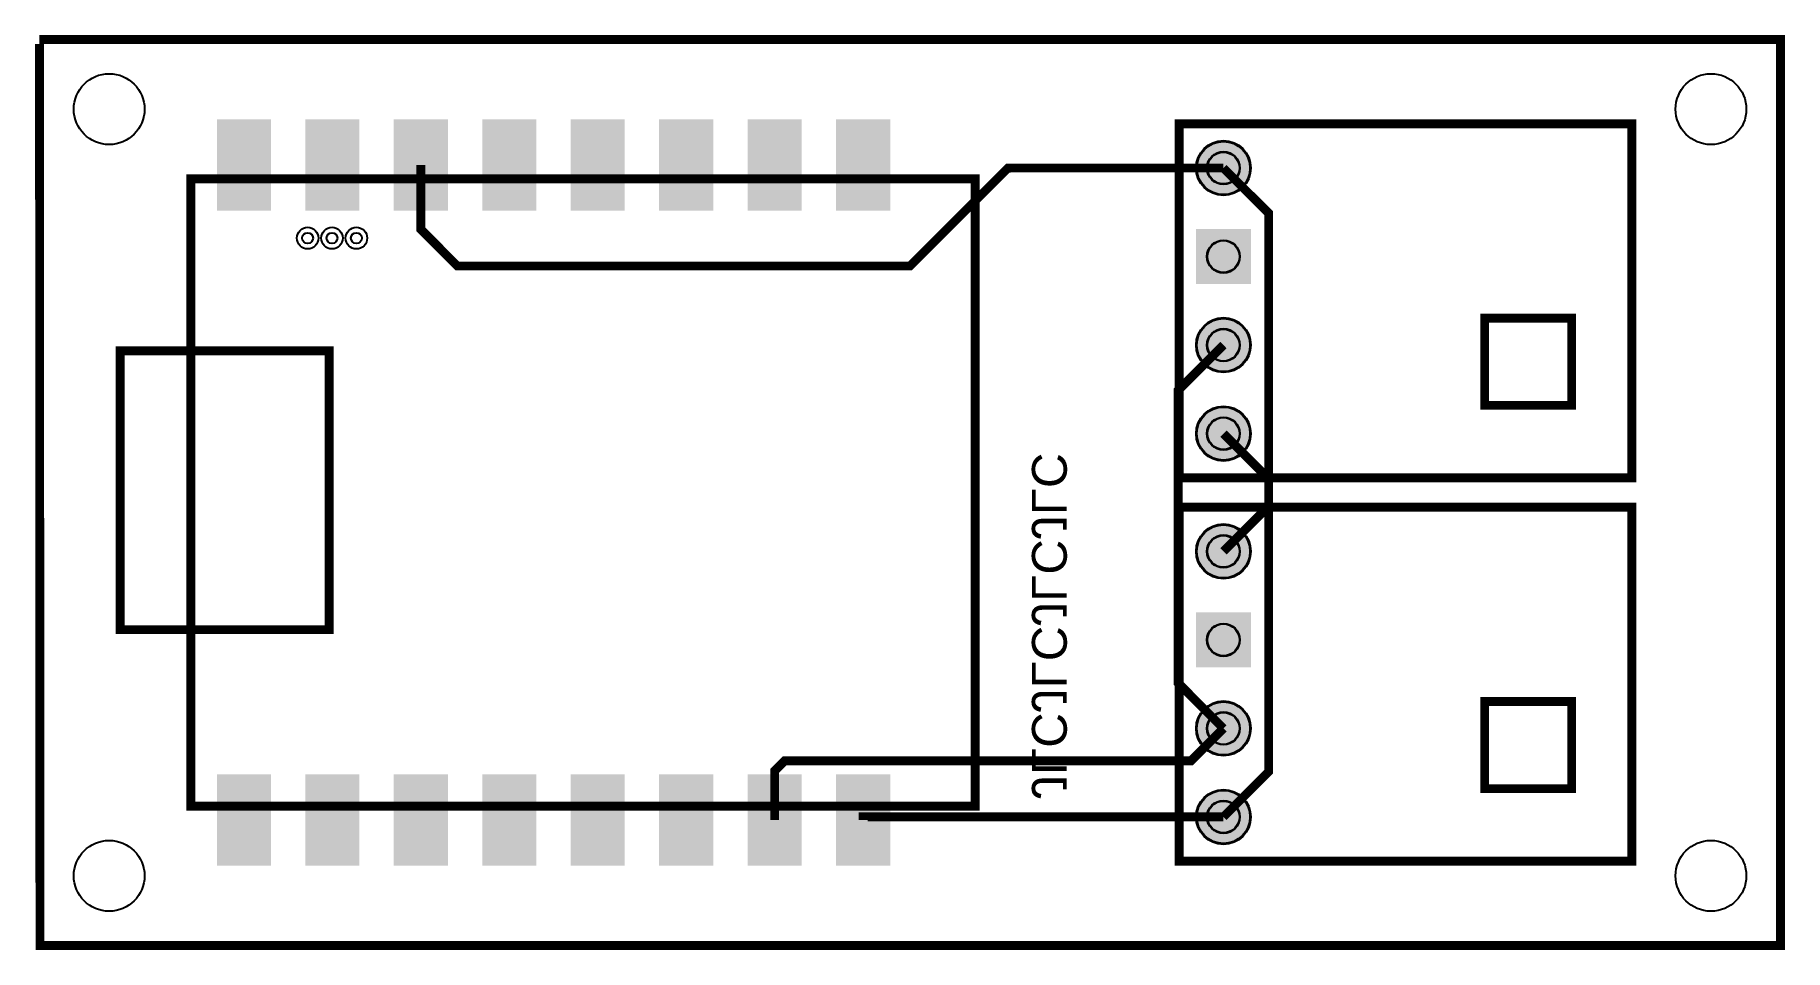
# Model space of a CAD drawing. Header units: millimetres. Extents: x -0.1 to 50.1, y -0.1 to 26.1.
import ezdxf

# ---------------------------------------------------------------- set-up
doc = ezdxf.new("R2010")
doc.units = ezdxf.units.MM
for name, color, linetype, true_color in [('BoardOutLine', 7, 'Continuous', 0xff00ff), ('BottomLayer', 7, 'Continuous', 0x0000ff), ('BottomSolderMaskLayer', 7, 'Continuous', 0xaa00ff), ('Hole', 7, 'Continuous', 0x222222), ('Multi-Layer', 7, 'Continuous', 0xc0c0c0), ('TopLayer', 7, 'Continuous', 0xff0000), ('TopPasteMaskLayer', 7, 'Continuous', 0x808080), ('TopSilkLayer', 7, 'Continuous', 0xffcc00), ('TopSolderMaskLayer', 7, 'Continuous', 0x800080)]:
    doc.layers.add(name, color=color, linetype=linetype, true_color=true_color)
doc.styles.get("Standard").update_dxf_attribs({"font": 'arial.ttf'})

msp = doc.modelspace()

# ---------------------------------------------------------------- hatches: boundary and pattern name
at = {"layer": 'BottomSolderMaskLayer'}
for points in [[(33.21259842519685, 22.309880619761202, 1), (34.78740157480315, 22.309880619761202, 1)], [(34.78742782152244, 20.557329607992415), (34.78742782152244, 18.982526458386133), (33.212624671916046, 18.982526458386133), (33.212624671916046, 20.557329607992415)], [(33.21259842519685, 17.229870459740823, 1), (34.78740157480315, 17.229870459740823, 1)], [(33.21259842519685, 14.68986537973069, 1), (34.78740157480315, 14.68986537973069, 1)], [(33.21259842519685, 11.309880619761202, 1), (34.78740157480315, 11.309880619761202, 1)], [(34.78742782152244, 9.557329607992529), (34.78742782152244, 7.982526458386246), (33.212624671916046, 7.982526458386246), (33.212624671916046, 9.557329607992529)], [(33.21259842519685, 6.229870459740937, 1), (34.78740157480315, 6.229870459740937, 1)], [(33.21259842519685, 3.6898653797306906, 1), (34.78740157480315, 3.6898653797306906, 1)]]:
    msp.add_hatch(color=256, dxfattribs=at).paths.add_polyline_path(points)
at = {"layer": 'Multi-Layer'}
for points in [[(33.23799847599695, 22.309880619761202, 1), (34.76200152400305, 22.309880619761202, 1)], [(34.762026924054, 20.531927863855685), (34.762026924054, 19.007924815849492), (33.23802387604792, 19.007924815849492), (33.23802387604792, 20.531927863855685)], [(33.23799847599695, 17.229870459740823, 1), (34.76200152400305, 17.229870459740823, 1)], [(33.23799847599695, 14.68986537973069, 1), (34.76200152400305, 14.68986537973069, 1)], [(33.23799847599695, 11.309880619761202, 1), (34.76200152400305, 11.309880619761202, 1)], [(34.762026924054, 9.531927863855685), (34.762026924054, 8.007924815849606), (33.23802387604792, 8.007924815849606), (33.23802387604792, 9.531927863855685)], [(33.23799847599695, 6.229870459740937, 1), (34.76200152400305, 6.229870459740937, 1)], [(33.23799847599695, 3.6898653797306906, 1), (34.76200152400305, 3.6898653797306906, 1)]]:
    msp.add_hatch(color=256, dxfattribs=at).paths.add_polyline_path(points)
at = {"layer": 'TopLayer'}
for points in [[(5.109982219964422, 21.128016256032538), (5.109982219964422, 23.66802133604267), (6.633985267970502, 23.66802133604267), (6.633985267970502, 21.128016256032538)], [(7.649987299974555, 21.128016256032538), (7.649987299974555, 23.66802133604267), (9.173990347980634, 23.66802133604267), (9.173990347980634, 21.128016256032538)], [(10.189992379984687, 21.128016256032538), (10.189992379984687, 23.66802133604267), (11.713995427990767, 23.66802133604267), (11.713995427990767, 21.128016256032538)], [(12.72999745999482, 21.128016256032538), (12.72999745999482, 23.66802133604267), (14.254000508001127, 23.66802133604267), (14.254000508001127, 21.128016256032538)], [(15.27000254000518, 21.128016256032538), (15.27000254000518, 23.66802133604267), (16.79400558801126, 23.66802133604267), (16.79400558801126, 21.128016256032538)], [(17.810007620015313, 21.128016256032538), (17.810007620015313, 23.66802133604267), (19.334010668021392, 23.66802133604267), (19.334010668021392, 21.128016256032538)], [(20.350012700025445, 21.128016256032538), (20.350012700025445, 23.66802133604267), (21.874015748031525, 23.66802133604267), (21.874015748031525, 21.128016256032538)], [(22.890017780035578, 21.128016256032538), (22.890017780035578, 23.66802133604267), (24.414020828041885, 23.66802133604267), (24.414020828041885, 21.128016256032538)], [(5.109982219964422, 2.3319786639573294), (5.109982219964422, 4.871983743967462), (6.633985267970502, 4.871983743967462), (6.633985267970502, 2.3319786639573294)], [(7.649987299974555, 2.3319786639573294), (7.649987299974555, 4.871983743967462), (9.173990347980634, 4.871983743967462), (9.173990347980634, 2.3319786639573294)], [(10.189992379984687, 2.3319786639573294), (10.189992379984687, 4.871983743967462), (11.713995427990767, 4.871983743967462), (11.713995427990767, 2.3319786639573294)], [(12.72999745999482, 2.3319786639573294), (12.72999745999482, 4.871983743967462), (14.254000508001127, 4.871983743967462), (14.254000508001127, 2.3319786639573294)], [(15.27000254000518, 2.3319786639573294), (15.27000254000518, 4.871983743967462), (16.79400558801126, 4.871983743967462), (16.79400558801126, 2.3319786639573294)], [(17.810007620015313, 2.3319786639573294), (17.810007620015313, 4.871983743967462), (19.334010668021392, 4.871983743967462), (19.334010668021392, 2.3319786639573294)], [(20.350012700025445, 2.3319786639573294), (20.350012700025445, 4.871983743967462), (21.874015748031525, 4.871983743967462), (21.874015748031525, 2.3319786639573294)], [(22.890017780035578, 2.3319786639573294), (22.890017780035578, 4.871983743967462), (24.414020828041885, 4.871983743967462), (24.414020828041885, 2.3319786639573294)]]:
    msp.add_hatch(color=256, dxfattribs=at).paths.add_polyline_path(points)
at = {"layer": 'TopPasteMaskLayer'}
for points in [[(5.109982219964422, 21.128016256032538), (5.109982219964422, 23.66802133604267), (6.633985267970502, 23.66802133604267), (6.633985267970502, 21.128016256032538)], [(7.649987299974555, 21.128016256032538), (7.649987299974555, 23.66802133604267), (9.173990347980634, 23.66802133604267), (9.173990347980634, 21.128016256032538)], [(10.189992379984687, 21.128016256032538), (10.189992379984687, 23.66802133604267), (11.713995427990767, 23.66802133604267), (11.713995427990767, 21.128016256032538)], [(12.72999745999482, 21.128016256032538), (12.72999745999482, 23.66802133604267), (14.254000508001127, 23.66802133604267), (14.254000508001127, 21.128016256032538)], [(15.27000254000518, 21.128016256032538), (15.27000254000518, 23.66802133604267), (16.79400558801126, 23.66802133604267), (16.79400558801126, 21.128016256032538)], [(17.810007620015313, 21.128016256032538), (17.810007620015313, 23.66802133604267), (19.334010668021392, 23.66802133604267), (19.334010668021392, 21.128016256032538)], [(20.350012700025445, 21.128016256032538), (20.350012700025445, 23.66802133604267), (21.874015748031525, 23.66802133604267), (21.874015748031525, 21.128016256032538)], [(22.890017780035578, 21.128016256032538), (22.890017780035578, 23.66802133604267), (24.414020828041885, 23.66802133604267), (24.414020828041885, 21.128016256032538)], [(5.109982219964422, 2.3319786639573294), (5.109982219964422, 4.871983743967462), (6.633985267970502, 4.871983743967462), (6.633985267970502, 2.3319786639573294)], [(7.649987299974555, 2.3319786639573294), (7.649987299974555, 4.871983743967462), (9.173990347980634, 4.871983743967462), (9.173990347980634, 2.3319786639573294)], [(10.189992379984687, 2.3319786639573294), (10.189992379984687, 4.871983743967462), (11.713995427990767, 4.871983743967462), (11.713995427990767, 2.3319786639573294)], [(12.72999745999482, 2.3319786639573294), (12.72999745999482, 4.871983743967462), (14.254000508001127, 4.871983743967462), (14.254000508001127, 2.3319786639573294)], [(15.27000254000518, 2.3319786639573294), (15.27000254000518, 4.871983743967462), (16.79400558801126, 4.871983743967462), (16.79400558801126, 2.3319786639573294)], [(17.810007620015313, 2.3319786639573294), (17.810007620015313, 4.871983743967462), (19.334010668021392, 4.871983743967462), (19.334010668021392, 2.3319786639573294)], [(20.350012700025445, 2.3319786639573294), (20.350012700025445, 4.871983743967462), (21.874015748031525, 4.871983743967462), (21.874015748031525, 2.3319786639573294)], [(22.890017780035578, 2.3319786639573294), (22.890017780035578, 4.871983743967462), (24.414020828041885, 4.871983743967462), (24.414020828041885, 2.3319786639573294)]]:
    msp.add_hatch(color=256, dxfattribs=at).paths.add_polyline_path(points)
at = {"layer": 'TopSolderMaskLayer'}
for points in [[(5.09474218948435, 21.085682838032312), (5.09474218948435, 23.710354754042783), (6.649225298450574, 23.710354754042783), (6.649225298450574, 21.085682838032312)], [(7.634747269494483, 21.085682838032312), (7.634747269494483, 23.710354754042783), (9.189230378460707, 23.710354754042783), (9.189230378460707, 21.085682838032312)], [(10.174752349504615, 21.085682838032312), (10.174752349504615, 23.710354754042783), (11.72923545847084, 23.710354754042783), (11.72923545847084, 21.085682838032312)], [(12.714757429514975, 21.085682838032312), (12.714757429514975, 23.710354754042783), (14.269240538480972, 23.710354754042783), (14.269240538480972, 21.085682838032312)], [(15.254762509525108, 21.085682838032312), (15.254762509525108, 23.710354754042783), (16.80924561849133, 23.710354754042783), (16.80924561849133, 21.085682838032312)], [(17.79476758953524, 21.085682838032312), (17.79476758953524, 23.710354754042783), (19.34925069850169, 23.710354754042783), (19.34925069850169, 21.085682838032312)], [(20.334772669545373, 21.085682838032312), (20.334772669545373, 23.710354754042783), (21.889255778511824, 23.710354754042783), (21.889255778511824, 21.085682838032312)], [(22.874777749555506, 21.085682838032312), (22.874777749555506, 23.710354754042783), (24.429260858521957, 23.710354754042783), (24.429260858521957, 21.085682838032312)], [(33.21259842519685, 22.309880619761202, 1), (34.78740157480315, 22.309880619761202, 1)], [(34.78742782152244, 20.557329607992415), (34.78742782152244, 18.982526458386133), (33.212624671916046, 18.982526458386133), (33.212624671916046, 20.557329607992415)], [(33.21259842519685, 17.229870459740823, 1), (34.78740157480315, 17.229870459740823, 1)], [(33.21259842519685, 14.68986537973069, 1), (34.78740157480315, 14.68986537973069, 1)], [(33.21259842519685, 11.309880619761202, 1), (34.78740157480315, 11.309880619761202, 1)], [(34.78742782152244, 9.557329607992529), (34.78742782152244, 7.982526458386246), (33.212624671916046, 7.982526458386246), (33.212624671916046, 9.557329607992529)], [(33.21259842519685, 6.229870459740937, 1), (34.78740157480315, 6.229870459740937, 1)], [(5.09474218948435, 2.2896452459572174), (5.09474218948435, 4.914317161967574), (6.649225298450574, 4.914317161967574), (6.649225298450574, 2.2896452459572174)], [(7.634747269494483, 2.2896452459572174), (7.634747269494483, 4.914317161967574), (9.189230378460707, 4.914317161967574), (9.189230378460707, 2.2896452459572174)], [(10.174752349504615, 2.2896452459572174), (10.174752349504615, 4.914317161967574), (11.72923545847084, 4.914317161967574), (11.72923545847084, 2.2896452459572174)], [(12.714757429514975, 2.2896452459572174), (12.714757429514975, 4.914317161967574), (14.269240538480972, 4.914317161967574), (14.269240538480972, 2.2896452459572174)], [(15.254762509525108, 2.2896452459572174), (15.254762509525108, 4.914317161967574), (16.80924561849133, 4.914317161967574), (16.80924561849133, 2.2896452459572174)], [(17.79476758953524, 2.2896452459572174), (17.79476758953524, 4.914317161967574), (19.34925069850169, 4.914317161967574), (19.34925069850169, 2.2896452459572174)], [(20.334772669545373, 2.2896452459572174), (20.334772669545373, 4.914317161967574), (21.889255778511824, 4.914317161967574), (21.889255778511824, 2.2896452459572174)], [(22.874777749555506, 2.2896452459572174), (22.874777749555506, 4.914317161967574), (24.429260858521957, 4.914317161967574), (24.429260858521957, 2.2896452459572174)], [(33.21259842519685, 3.6898653797306906, 1), (34.78740157480315, 3.6898653797306906, 1)]]:
    msp.add_hatch(color=256, dxfattribs=at).paths.add_polyline_path(points)

# ---------------------------------------------------------------- linework, layer by layer
at = {"layer": 'BoardOutLine', "const_width": 0.25400050800101603}
msp.add_lwpolyline([(0, 25.999491998984013), (-0.002540005080049923, 25.999491998984013), (50.00000000000023, 25.999491998984013), (50.00000000000023, 0), (0.012700025400135928, 0), (0, 25.999491998984013)], close=True, dxfattribs=at)
at = {"layer": 'BottomLayer', "const_width": 0.25400050800101603}
msp.add_lwpolyline([(34.00050800101599, 14.688849377698716), (35.300990601981084, 13.390906781813442), (35.300990601981084, 4.991109982219996), (34.00050800101599, 3.690627381254785)], dxfattribs=at)
at = {"layer": 'BottomSolderMaskLayer'}
for centre, radius in [((34, 22.309880619761202), 0.7874015748031498), ((34, 22.309956819913623), 0.47244094488188987), ((34.000025400050845, 19.769926339852532), 0.47244094488188987), ((34, 17.229870459740823), 0.7874015748031498), ((34, 17.229946659893244), 0.47244094488188987), ((34, 14.68986537973069), 0.7874015748031498), ((34, 14.689941579883111), 0.47244094488188987), ((34, 11.309880619761202), 0.7874015748031498), ((34, 11.309956819913623), 0.47244094488188987), ((34.000025400050845, 8.769926339852645), 0.47244094488188987), ((34, 6.229870459740937), 0.7874015748031498), ((34, 6.229946659893358), 0.47244094488188987), ((34, 3.6898653797306906), 0.7874015748031498), ((34, 3.689941579883225), 0.47244094488188987)]:
    msp.add_circle(centre, radius, dxfattribs=at)
at = {"layer": 'Hole'}
for centre in [(7.70002540005089, 20.29997459994911), (8.400050800101553, 20.29997459994911), (9.100076200152444, 20.29997459994911)]:
    msp.add_circle(centre, 0.15499110998222, dxfattribs=at)
at = {"layer": 'Multi-Layer'}
for centre, radius in [((2, 23.999999999999886), 1.0160020320040641), ((48, 23.999999999999886), 1.0160020320040641), ((34, 22.309880619761202), 0.7620015240030481), ((34, 22.309956819913623), 0.45720091440182886), ((7.70002540005089, 20.29997459994911), 0.31000762001524007), ((8.400050800101553, 20.29997459994911), 0.31000762001524007), ((9.100076200152444, 20.29997459994911), 0.31000762001524007), ((34.000025400050845, 19.769926339852532), 0.45720091440182886), ((34, 17.229870459740823), 0.7620015240030481), ((34, 17.229946659893244), 0.45720091440182886), ((34, 14.68986537973069), 0.7620015240030481), ((34, 14.689941579883111), 0.45720091440182886), ((34, 11.309880619761202), 0.7620015240030481), ((34, 11.309956819913623), 0.45720091440182886), ((34.000025400050845, 8.769926339852645), 0.45720091440182886), ((34, 6.229870459740937), 0.7620015240030481), ((34, 6.229946659893358), 0.45720091440182886), ((34, 3.6898653797306906), 0.7620015240030481), ((34, 3.689941579883225), 0.45720091440182886), ((2, 1.9999999999998863), 1.0160020320040641), ((48, 1.9999999999998863), 1.0160020320040641)]:
    msp.add_circle(centre, radius, dxfattribs=at)
at = {"layer": 'TopLayer', "const_width": 0.25400050800101603}
for points in [[(33.999974599949155, 22.3100076200152), (27.8105156210313, 22.308864617729228), (24.998729997460032, 19.49961899923801), (11.998983997968026, 19.49961899923801), (10.952501905003828, 20.548641097282143), (10.952501905003828, 22.397764795529497)], [(34.00050800101599, 22.308864617729228), (35.300990601981084, 21.010922021843953), (35.300990601981084, 12.611125222250394), (34.00050800101599, 11.310642621285297)], [(34.00050800101599, 17.22885445770885), (32.70002540005066, 15.930911861823688), (32.70002540005066, 7.531115062230128), (34.00050800101599, 6.230632461264918)], [(34.00050800101599, 6.230632461264918), (33.07086614173227, 5.300990601981084), (21.399542799085566, 5.300990601981084), (21.11252222504436, 5.011430022860054), (21.11252222504436, 3.6017272034542884)], [(23.65252730505449, 3.6017272034542884), (23.65252730505449, 3.690627381254785), (34.00050800101599, 3.690627381254785)]]:
    msp.add_lwpolyline(points, dxfattribs=at)
at = {"layer": 'TopSilkLayer', "const_width": 0.25400050800101603}
for points in [[(45.730022860045665, 23.579933959867844), (45.730022860045665, 13.4199136398272), (32.73002286004589, 13.4199136398272), (32.73002286004589, 23.579933959867844), (45.730022860045665, 23.579933959867844)], [(4.347980695961496, 4), (4.347980695961496, 22), (26.867919735839678, 22), (26.867919735839678, 4), (4.347980695961496, 4)], [(44.000025400050845, 18.000050800101576), (44.000025400050845, 15.49992379984758), (41.49989839979685, 15.49992379984758), (41.49989839979685, 18.000050800101576), (44.000025400050845, 18.000050800101576)], [(2.3159766319532764, 9.062992125984238), (2.3159766319532764, 17.062992125984238), (8.315976631953163, 17.062992125984238), (8.315976631953163, 9.062992125984238), (2.3159766319532764, 9.062992125984238)], [(45.730022860045665, 12.579933959867844), (45.730022860045665, 2.4199136398272003), (32.73002286004589, 2.4199136398272003), (32.73002286004589, 12.579933959867844), (45.730022860045665, 12.579933959867844)], [(44.000025400050845, 7.000050800101576), (44.000025400050845, 4.4999237998474655), (41.49989839979685, 4.4999237998474655), (41.49989839979685, 7.000050800101576), (44.000025400050845, 7.000050800101576)]]:
    msp.add_lwpolyline(points, close=True, dxfattribs=at)
at = {"layer": 'TopSolderMaskLayer'}
for centre, radius in [((34, 22.309880619761202), 0.7874015748031498), ((34, 22.309956819913623), 0.47244094488188987), ((34.000025400050845, 19.769926339852532), 0.47244094488188987), ((34, 17.229870459740823), 0.7874015748031498), ((34, 17.229946659893244), 0.47244094488188987), ((34, 14.68986537973069), 0.7874015748031498), ((34, 14.689941579883111), 0.47244094488188987), ((34, 11.309880619761202), 0.7874015748031498), ((34, 11.309956819913623), 0.47244094488188987), ((34.000025400050845, 8.769926339852645), 0.47244094488188987), ((34, 6.229870459740937), 0.7874015748031498), ((34, 6.229946659893358), 0.47244094488188987), ((34, 3.6898653797306906), 0.7874015748031498), ((34, 3.689941579883225), 0.47244094488188987)]:
    msp.add_circle(centre, radius, dxfattribs=at)

# ---------------------------------------------------------------- texts
at = {"layer": 'BottomSilkLayer', "text_generation_flag": 2}
msp.add_text('JLCJLCJLCJLC', height=1, rotation=270, dxfattribs=at).set_placement((28.500127000253997, 4.19989839979678))

doc.saveas('drawing.dxf')
